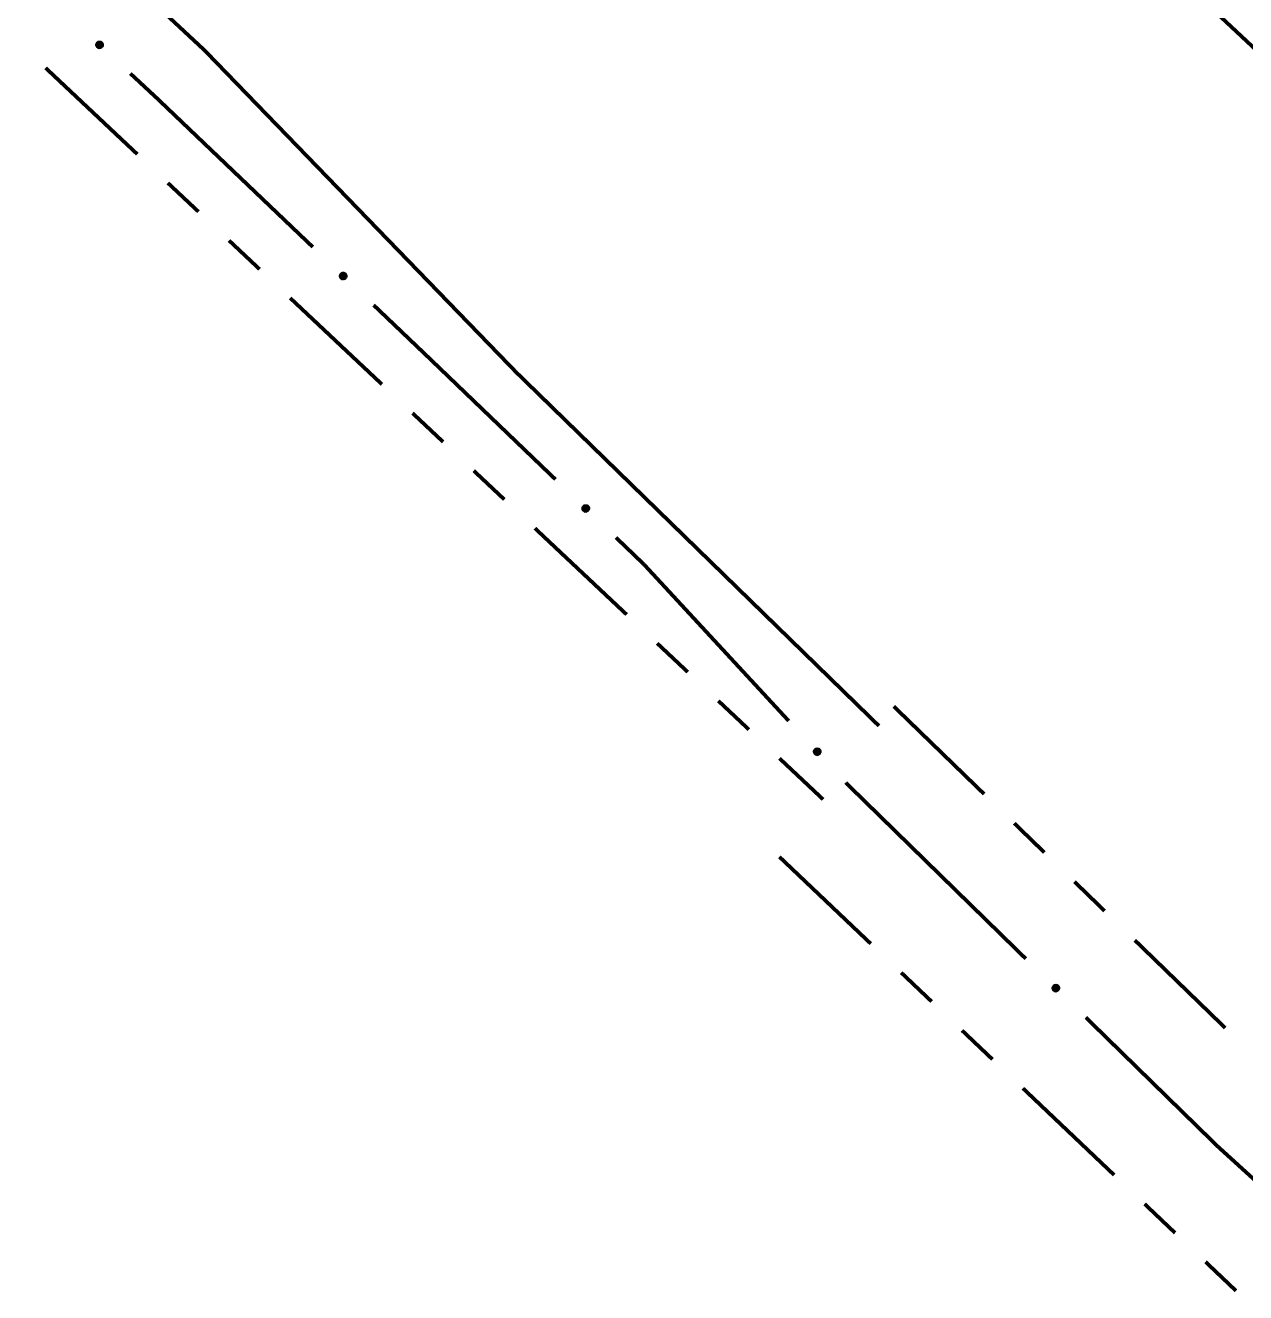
# Model space of a CAD drawing. Extents: x 201549 to 203722, y 4857623 to 4859778.
# Drawn here: x 202682.2 to 202740.3, y 4858474.6 to 4858534.9 of the extents above; entities that cross this region are included whole.
import ezdxf

# ---------------------------------------------------------------- set-up
doc = ezdxf.new("R2010")
doc.units = 0
doc.header["$LTSCALE"] = 1.5
doc.header["$MEASUREMENT"] = 0
doc.layers.add('SV-EIXO-RUA-N-PAV', color=6, linetype='CONTINUOUS')
doc.layers.add('SV-RUA-NAO-PAV-S-GUIA-C-GUIA', color=7, linetype='CONTINUOUS')

msp = doc.modelspace()

# ---------------------------------------------------------------- linework, layer by layer
at = {"layer": 'SV-EIXO-RUA-N-PAV'}
for points in [[(202685.667229, 4858534.185572), (202685.716077, 4858534.188006), (202685.758557, 4858534.180109), (202685.792092, 4858534.163325), (202685.817858, 4858534.140767), (202685.841619, 4858534.114719), (202685.859781, 4858534.083172), (202685.872183, 4858534.043694), (202685.874969, 4858533.99471), (202685.864019, 4858533.951725), (202685.849323, 4858533.917968), (202685.827348, 4858533.889746), (202685.801657, 4858533.867087), (202685.768264, 4858533.849305), (202685.728134, 4858533.837127), (202685.678811, 4858533.835518), (202685.637218, 4858533.843546), (202685.605208, 4858533.860632), (202685.576975, 4858533.882904), (202685.553036, 4858533.909788), (202685.535386, 4858533.940857), (202685.523198, 4858533.981284), (202685.522255, 4858534.029987), (202685.529788, 4858534.071563), (202685.54642, 4858534.103804), (202685.568973, 4858534.131106), (202685.594809, 4858534.155255), (202685.62576, 4858534.174832), (202685.667229, 4858534.185572)], [(202697.273792, 4858523.170838), (202697.322667, 4858523.172661), (202697.365045, 4858523.164234), (202697.398367, 4858523.147032), (202697.42385, 4858523.124154), (202697.447283, 4858523.097811), (202697.46505, 4858523.06604), (202697.476957, 4858523.02641), (202697.479131, 4858522.977395), (202697.467645, 4858522.93455), (202697.452528, 4858522.900979), (202697.430201, 4858522.873034), (202697.404229, 4858522.850698), (202697.370617, 4858522.833335), (202697.330338, 4858522.821659), (202697.280998, 4858522.820667), (202697.239509, 4858522.829214), (202697.207715, 4858522.846698), (202697.179763, 4858522.869322), (202697.156161, 4858522.896502), (202697.138901, 4858522.92779), (202697.127219, 4858522.968366), (202697.126885, 4858523.017077), (202697.134937, 4858523.058555), (202697.15197, 4858523.090586), (202697.174863, 4858523.117604), (202697.200999, 4858523.141429), (202697.232192, 4858523.160618), (202697.273792, 4858523.170838)], [(202708.824198, 4858512.098415), (202708.873078, 4858512.100086), (202708.91543, 4858512.091527), (202708.948698, 4858512.074221), (202708.974109, 4858512.051262), (202708.99746, 4858512.024847), (202709.015127, 4858511.993021), (202709.026911, 4858511.953353), (202709.028931, 4858511.904332), (202709.017312, 4858511.861523), (202709.00209, 4858511.827999), (202708.979676, 4858511.800124), (202708.953635, 4858511.777869), (202708.919969, 4858511.760611), (202708.879653, 4858511.749062), (202708.830311, 4858511.748223), (202708.788848, 4858511.756899), (202708.757109, 4858511.774483), (202708.729228, 4858511.797194), (202708.705711, 4858511.824448), (202708.688549, 4858511.85579), (202708.676994, 4858511.896402), (202708.676811, 4858511.945114), (202708.684993, 4858511.986566), (202708.702126, 4858512.018544), (202708.725103, 4858512.04549), (202708.751313, 4858512.069233), (202708.782566, 4858512.088325), (202708.824198, 4858512.098415)], [(202719.858805, 4858500.51057), (202719.907698, 4858500.509346), (202719.949469, 4858500.498296), (202719.981656, 4858500.479053), (202720.005664, 4858500.454631), (202720.027411, 4858500.426881), (202720.043165, 4858500.394065), (202720.052581, 4858500.35377), (202720.051698, 4858500.304715), (202720.037566, 4858500.262668), (202720.020388, 4858500.230104), (202719.996364, 4858500.203603), (202719.969052, 4858500.182928), (202719.934423, 4858500.167692), (202719.893495, 4858500.158548), (202719.84419, 4858500.16063), (202719.803313, 4858500.171744), (202719.772669, 4858500.191175), (202719.746181, 4858500.215495), (202719.724318, 4858500.244093), (202719.70904, 4858500.276395), (202719.699907, 4858500.31762), (202719.702607, 4858500.366257), (202719.713227, 4858500.407153), (202719.732222, 4858500.438061), (202719.756753, 4858500.463601), (202719.784321, 4858500.485752), (202719.816649, 4858500.50296), (202719.858805, 4858500.51057)], [(202731.213987, 4858489.249705), (202731.26288, 4858489.250937), (202731.305152, 4858489.241997), (202731.338264, 4858489.224393), (202731.363468, 4858489.201207), (202731.38658, 4858489.174583), (202731.403961, 4858489.142599), (202731.415388, 4858489.102828), (202731.416967, 4858489.05379), (202731.404964, 4858489.011087), (202731.389442, 4858488.977702), (202731.366778, 4858488.950029), (202731.340538, 4858488.928009), (202731.306718, 4858488.911054), (202731.2663, 4858488.899867), (202731.216952, 4858488.899472), (202731.175569, 4858488.908521), (202731.143989, 4858488.926389), (202731.116313, 4858488.94935), (202731.093042, 4858488.976814), (202731.076163, 4858489.008308), (202731.064973, 4858489.049023), (202731.065228, 4858489.097734), (202731.073782, 4858489.139112), (202731.091202, 4858489.170934), (202731.11442, 4858489.197673), (202731.140842, 4858489.221179), (202731.172266, 4858489.239989), (202731.213987, 4858489.249705)]]:
    msp.add_lwpolyline(points, close=True, dxfattribs=at)
for points in [[(202685.529788, 4858534.071563), (202685.801657, 4858533.867087)], [(202685.54012, 4858534.084755), (202685.811952, 4858533.880106)], [(202685.54642, 4858534.103804), (202685.827348, 4858533.889746)], [(202685.559304, 4858534.115369), (202685.835268, 4858533.903143)], [(202685.568973, 4858534.131106), (202685.849323, 4858533.917968)], [(202685.585409, 4858534.141401), (202685.854246, 4858533.939541)], [(202685.594809, 4858534.155255), (202685.864019, 4858533.951725)], [(202685.61365, 4858534.161717), (202685.86644, 4858533.976664)], [(202685.62576, 4858534.174832), (202685.874969, 4858533.99471)], [(202685.645885, 4858534.178313), (202685.869715, 4858534.020227)], [(202685.667229, 4858534.185572), (202685.872183, 4858534.043694)], [(202685.693891, 4858534.185817), (202685.860283, 4858534.068165)], [(202685.716077, 4858534.188006), (202685.859781, 4858534.083172)], [(202685.740313, 4858534.183609), (202685.843549, 4858534.104257)], [(202685.758557, 4858534.180109), (202685.841619, 4858534.114719)], [(202685.522255, 4858534.029987), (202685.768264, 4858533.849305)], [(202685.523198, 4858533.981284), (202685.728134, 4858533.837127)], [(202685.526579, 4858534.004138), (202685.745623, 4858533.844916)], [(202685.526927, 4858534.048563), (202685.780785, 4858533.860651)], [(202685.534944, 4858533.959059), (202685.697479, 4858533.84127)], [(202685.535386, 4858533.940857), (202685.678811, 4858533.835518)], [(202685.54782, 4858533.92283), (202685.652986, 4858533.843546)], [(202685.553036, 4858533.909788), (202685.637218, 4858533.843546)], [(202697.126885, 4858523.017077), (202697.370617, 4858522.833335)], [(202697.127219, 4858522.968366), (202697.330338, 4858522.821659)], [(202697.130886, 4858522.991176), (202697.347922, 4858522.829229)], [(202697.131789, 4858523.035593), (202697.383278, 4858522.844524)], [(202697.134937, 4858523.058555), (202697.404229, 4858522.850698)], [(202697.138686, 4858522.945996), (202697.299737, 4858522.826185)], [(202697.138901, 4858522.92779), (202697.280998, 4858522.820667)], [(202697.145433, 4858523.071618), (202697.414686, 4858522.863587)], [(202697.151109, 4858522.909609), (202697.255275, 4858522.829017)], [(202697.15197, 4858523.090586), (202697.430201, 4858522.873034)], [(202697.156161, 4858522.896502), (202697.239509, 4858522.829214)], [(202697.164998, 4858523.101989), (202697.438288, 4858522.886331)], [(202697.174863, 4858523.117604), (202697.452528, 4858522.900979)], [(202697.191427, 4858523.127693), (202697.45772, 4858522.922489)], [(202697.200999, 4858523.141429), (202697.467645, 4858522.93455)], [(202697.219919, 4858523.147655), (202697.470377, 4858522.959457)], [(202697.232192, 4858523.160618), (202697.479131, 4858522.977395)], [(202697.252359, 4858523.163847), (202697.474196, 4858523.002975)], [(202697.273792, 4858523.170838), (202697.476957, 4858523.02641)], [(202697.300455, 4858523.170749), (202697.465364, 4858523.051027)], [(202697.322667, 4858523.172661), (202697.46505, 4858523.06604)], [(202697.346845, 4858523.167962), (202697.449082, 4858523.087325)], [(202697.365045, 4858523.164234), (202697.447283, 4858523.097811)], [(202708.676811, 4858511.945114), (202708.919969, 4858511.760611)], [(202708.676994, 4858511.896402), (202708.879653, 4858511.749062)], [(202708.680731, 4858511.919201), (202708.897261, 4858511.756577)], [(202708.681773, 4858511.963614), (202708.932664, 4858511.77176)], [(202708.684993, 4858511.986566), (202708.953635, 4858511.777869)], [(202708.688391, 4858511.873996), (202708.849066, 4858511.753683)], [(202708.688549, 4858511.85579), (202708.830311, 4858511.748223)], [(202708.695529, 4858511.999596), (202708.964132, 4858511.790726)], [(202708.7007, 4858511.83757), (202708.804614, 4858511.756654)], [(202708.702126, 4858512.018544), (202708.979676, 4858511.800124)], [(202708.705711, 4858511.824448), (202708.788848, 4858511.756899)], [(202708.715189, 4858512.029906), (202708.987805, 4858511.813396)], [(202708.725103, 4858512.04549), (202709.00209, 4858511.827999)], [(202708.741698, 4858512.055528), (202709.007349, 4858511.849494)], [(202708.751313, 4858512.069233), (202709.017312, 4858511.861523)], [(202708.770253, 4858512.0754), (202709.020121, 4858511.886421)], [(202708.782566, 4858512.088325), (202709.028931, 4858511.904332)], [(202708.802743, 4858512.091491), (202709.024077, 4858511.929928)], [(202708.824198, 4858512.098415), (202709.026911, 4858511.953353)], [(202708.85086, 4858512.098243), (202709.015395, 4858511.978007)], [(202708.873078, 4858512.100086), (202709.015127, 4858511.993021)], [(202708.897242, 4858512.095311), (202708.999227, 4858512.014356)], [(202708.91543, 4858512.091527), (202708.99746, 4858512.024847)], [(202719.699907, 4858500.31762), (202719.893495, 4858500.158548)], [(202719.702607, 4858500.366257), (202719.934423, 4858500.167692)], [(202719.704987, 4858500.340157), (202719.911517, 4858500.165008)], [(202719.708655, 4858500.384431), (202719.947756, 4858500.178071)], [(202719.70904, 4858500.276395), (202719.84419, 4858500.16063)], [(202719.709959, 4858500.294579), (202719.863235, 4858500.16497)], [(202719.713227, 4858500.407153), (202719.969052, 4858500.182928)], [(202719.720091, 4858500.257488), (202719.819037, 4858500.170566)], [(202719.724515, 4858500.419537), (202719.980291, 4858500.195141)], [(202719.732222, 4858500.438061), (202719.996364, 4858500.203603)], [(202719.745934, 4858500.44863), (202720.005263, 4858500.216371)], [(202719.756753, 4858500.463601), (202720.020388, 4858500.230104)], [(202719.773913, 4858500.472639), (202720.026909, 4858500.251249)], [(202719.784321, 4858500.485752), (202720.037566, 4858500.262668)], [(202719.803593, 4858500.490787), (202720.041844, 4858500.287357)], [(202719.816649, 4858500.50296), (202720.051698, 4858500.304715)], [(202719.836978, 4858500.504927), (202720.048366, 4858500.330553)], [(202719.858805, 4858500.51057), (202720.052581, 4858500.35377)], [(202719.885411, 4858500.508821), (202720.042543, 4858500.379062)], [(202719.907698, 4858500.509346), (202720.043165, 4858500.394065)], [(202719.931537, 4858500.50315), (202720.028554, 4858500.416303)], [(202719.949469, 4858500.498296), (202720.027411, 4858500.426881)], [(202719.724318, 4858500.244093), (202719.803313, 4858500.171744)], [(202731.064973, 4858489.049023), (202731.2663, 4858488.899867)], [(202731.065228, 4858489.097734), (202731.306718, 4858488.911054)], [(202731.068915, 4858489.071787), (202731.283975, 4858488.907224)], [(202731.070356, 4858489.116189), (202731.319513, 4858488.922089)], [(202731.073782, 4858489.139112), (202731.340538, 4858488.928009)], [(202731.076163, 4858489.008308), (202731.216952, 4858488.899472)], [(202731.076168, 4858489.026516), (202731.235756, 4858488.904763)], [(202731.084435, 4858489.152046), (202731.35115, 4858488.940771)], [(202731.088149, 4858488.98998), (202731.191332, 4858488.908133)], [(202731.091202, 4858489.170934), (202731.366778, 4858488.950029)], [(202731.093042, 4858488.976814), (202731.175569, 4858488.908521)], [(202731.104366, 4858489.182178), (202731.375026, 4858488.963227)], [(202731.11442, 4858489.197673), (202731.389442, 4858488.977702)], [(202731.131105, 4858489.207561), (202731.394893, 4858488.999148)], [(202731.140842, 4858489.221179), (202731.404964, 4858489.011087)], [(202731.159836, 4858489.227176), (202731.407997, 4858489.035959)], [(202731.172266, 4858489.239989), (202731.416967, 4858489.05379)], [(202731.19247, 4858489.242974), (202731.412343, 4858489.079428)], [(202731.213987, 4858489.249705), (202731.415388, 4858489.102828)], [(202731.240646, 4858489.249294), (202731.404093, 4858489.127584)], [(202731.26288, 4858489.250937), (202731.403961, 4858489.142599)], [(202731.286999, 4858489.245945), (202731.388253, 4858489.164076)], [(202731.305152, 4858489.241997), (202731.38658, 4858489.174583)]]:
    msp.add_lwpolyline(points, dxfattribs=at)
at = {"layer": 'SV-EIXO-RUA-N-PAV', "const_width": 0.18}
for points in [[(202687.161039, 4858532.644139), (202687.892878, 4858531.962661)], [(202687.892878, 4858531.962661), (202688.437449, 4858531.455563)], [(202688.437449, 4858531.455563), (202695.855165, 4858524.373142)], [(202698.748222, 4858521.610856), (202700.918014, 4858519.539142)], [(202700.918014, 4858519.539142), (202701.378273, 4858519.099688)], [(202701.378273, 4858519.099688), (202707.409331, 4858513.305142)], [(202710.29375, 4858510.533838), (202711.014854, 4858509.841012)], [(202711.014854, 4858509.841012), (202711.621837, 4858509.257833)], [(202711.621837, 4858509.257833), (202718.517807, 4858501.798888)], [(202721.233221, 4858498.861793), (202721.259668, 4858498.833187)], [(202721.259668, 4858498.833187), (202729.81002, 4858490.469097)], [(202732.66942, 4858487.671986), (202738.388221, 4858482.077764)], [(202738.388221, 4858482.077764), (202738.938006, 4858481.539955)], [(202738.938006, 4858481.539955), (202741.327298, 4858479.365087)]]:
    msp.add_lwpolyline(points, dxfattribs=at)
at = {"layer": 'SV-RUA-NAO-PAV-S-GUIA-C-GUIA', "const_width": 0.18}
for points in [[(202318.585649, 4858977.370266), (202374.14505, 4858917.261829), (202405.011399, 4858887.104291), (202418.552271, 4858872.636165), (202455.927819, 4858832.70121), (202524.504448, 4858762.252487), (202563.225698, 4858719.612693), (202595.416012, 4858684.554781), (202625.13659, 4858653.891855), (202656.829704, 4858618.431384), (202673.455837, 4858599.628108), (202693.126151, 4858581.137909), (202720.939641, 4858552.319247), (202748.537629, 4858526.5033), (202771.893894, 4858500.219096), (202791.309873, 4858483.253772)], [(202318.584969, 4858899.062128), (202357.210689, 4858861.674291), (202417.930268, 4858799.067125), (202484.835052, 4858730.082474), (202558.268677, 4858646.20367), (202577.057863, 4858624.355754), (202590.362812, 4858610.444513), (202601.805606, 4858599.328868), (202612.190919, 4858589.910854), (202626.028535, 4858579.155633), (202638.008993, 4858570.244884), (202650.323711, 4858564.239026), (202662.142281, 4858557.630372), (202675.525263, 4858547.874457), (202690.690722, 4858533.752577), (202705.536082, 4858518.412371), (202722.813143, 4858501.565689)], [(202683.124611, 4858532.910368), (202687.494008, 4858528.798389)], [(202688.950473, 4858527.427729), (202690.406939, 4858526.057069)], [(202691.863404, 4858524.686409), (202693.31987, 4858523.31575)], [(202694.776335, 4858521.94509), (202699.145732, 4858517.83311)], [(202700.602197, 4858516.462451), (202702.058663, 4858515.091791)], [(202703.515128, 4858513.721131), (202704.971594, 4858512.350471)], [(202706.428059, 4858510.979811), (202710.797456, 4858506.867832)], [(202712.253921, 4858505.497172), (202713.710387, 4858504.126512)], [(202715.166852, 4858502.755853), (202716.623318, 4858501.385193)], [(202723.518454, 4858502.495118), (202727.82428, 4858498.316618)], [(202718.079783, 4858500.014533), (202719.536249, 4858498.643873)], [(202719.536249, 4858498.643873), (202720.154415, 4858498.062126)], [(202729.259556, 4858496.923785), (202730.694831, 4858495.530952)], [(202718.075521, 4858495.322645), (202722.424044, 4858491.188598)], [(202732.130106, 4858494.138119), (202733.565382, 4858492.745285)], [(202735.000657, 4858491.352452), (202739.306483, 4858487.173952)], [(202723.873551, 4858489.810582), (202725.323059, 4858488.432566)], [(202726.772567, 4858487.05455), (202728.222074, 4858485.676535)], [(202729.671582, 4858484.298519), (202734.020105, 4858480.164471)], [(202735.469613, 4858478.786456), (202736.91912, 4858477.40844)], [(202738.368628, 4858476.030424), (202739.818136, 4858474.652408)]]:
    msp.add_lwpolyline(points, dxfattribs=at)

doc.saveas('drawing.dxf')
